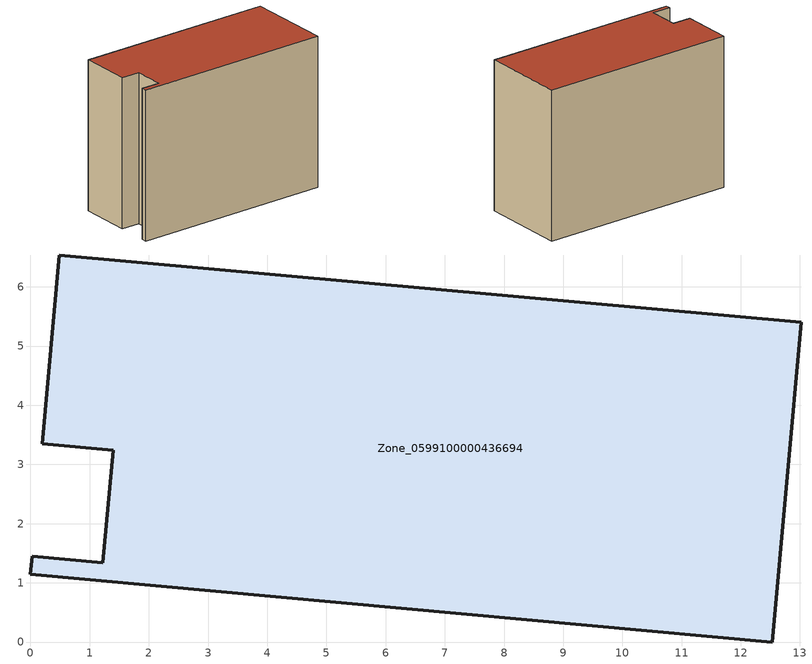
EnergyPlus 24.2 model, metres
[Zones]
Zone_0599100000436694
 floor ground (C_G): 0.49,6.54 13.02,5.4 12.53,0 0,1.14 0.03,1.45 1.22,1.34 1.4,3.24 0.2,3.35 z0
 wall outside (C_F): 13.02,5.4 0.49,6.54 0.2,3.35 1.4,3.24 1.22,1.34 0.03,1.45 0,1.14 12.53,0 13.02,5.4 z0:9.57
 roof outside (C_R): 0,1.14 12.53,0 13.02,5.4 0.49,6.54 0.2,3.35 1.4,3.24 1.22,1.34 0.03,1.45 z9.57
[BUILDING]
Pand.0599100000436694: North Axis=0; Terrain=City; Loads Convergence Tolerance Value=0.04; Temperature Convergence Tolerance Value=0.4; Solar Distribution=FullExterior; Maximum Number of Warmup Days=25; Minimum Number of Warmup Days=1
[Site:Location]
Rotterdam.The.Hague.AP_ZH_NLD Design_Conditions: Latitude=51.96; Longitude=4.45; Time Zone=1; Elevation=-4.5
[SITE:GROUNDTEMPERATURE:BUILDINGSURFACE]
18, 18, 18, 18, 18, 18, 18, 18, 18, 18, 18, 18
[MATERIAL] Thermal Absorptance=0.9; Solar Absorptance=0.7; Visible Absorptance=0.7
Name | Roughness | Thickness | Conductivity | Density | Specific Heat
G.TI.2006-2014 | MediumSmooth | 0.15 | 0.06 | 540 | 1210
F.TI.2006-2014 | Rough | 0.3 | 0.12 | 1920 | 840
R.TI.2006-2014 | MediumRough | 0.2 | 0.08 | 1500 | 1000
[CONSTRUCTION]
C_G: G.TI.2006-2014
C_F: F.TI.2006-2014
C_R: R.TI.2006-2014
[ZONE]
Zone_0599100000436694: Type=1; Multiplier=1; Ceiling Height=Autocalculate; Volume=Autocalculate; Floor Area=autocalculate; Part of Total Floor Area=Yes
[ZONEINFILTRATION:DESIGNFLOWRATE]
Infil_Zone_0599100000436694: Zone or ZoneList or Space or SpaceList=Zone_0599100000436694; Schedule=AlwaysOn; Design Flow Rate Calculation Method=Flow/Area; Flow Rate per Floor Area=0.0015; Constant Term Coefficient=1; Temperature Term Coefficient=0; Velocity Term Coefficient=0; Velocity Squared Term Coefficient=0
[HVACTEMPLATE:ZONE:IDEALLOADSAIRSYSTEM]
Zone_0599100000436694: Maximum Heating Supply Air Temperature=50; Minimum Cooling Supply Air Temperature=13; Maximum Heating Supply Air Humidity Ratio=0.0156; Minimum Cooling Supply Air Humidity Ratio=0.0077; Heating Limit=NoLimit; Cooling Limit=NoLimit; Dehumidification Control Type=ConstantSensibleHeatRatio; Cooling Sensible Heat Ratio=0.7; Dehumidification Setpoint=60; Humidification Control Type=None; Humidification Setpoint=30; Outdoor Air Method=None; Outdoor Air Flow Rate per Person=0.00944; Outdoor Air Flow Rate per Zone Floor Area=0; Outdoor Air Flow Rate per Zone=0; Demand Controlled Ventilation Type=None; Outdoor Air Economizer Type=NoEconomizer; Heat Recovery Type=None; Sensible Heat Recovery Effectiveness=0.7; Latent Heat Recovery Effectiveness=0.65
[ZONECONTROL:THERMOSTAT]
ThermostatControl_Zone_0599100000436694: Zone or ZoneList=Zone_0599100000436694; Control Type Schedule=DualSetpointControlType; Control 1=Thermostat_Zone_0599100000436694; Temperature Difference Between Cutout And Setpoint=0
[THERMOSTATSETPOINT:DUALSETPOINT]
Thermostat_Zone_0599100000436694: Heating Setpoint Temperature Schedule=HeatingSetpoint_Zone_0599100000436694; Cooling Setpoint Temperature Schedule=CoolingSetpoint_Zone_0599100000436694
[SCHEDULE:COMPACT]
HeatingSetpoint_Zone_0599100000436694: Through: 12/31, For: AllDays, Until: 24:00, 21
CoolingSetpoint_Zone_0599100000436694: Through: 12/31, For: AllDays, Until: 24:00, 24
DualSetpointControlType: Through: 12/31, For: AllDays, Until: 24:00, 4
AlwaysOn: Through: 12/31, For: AllDays, Until: 24:00, 1
